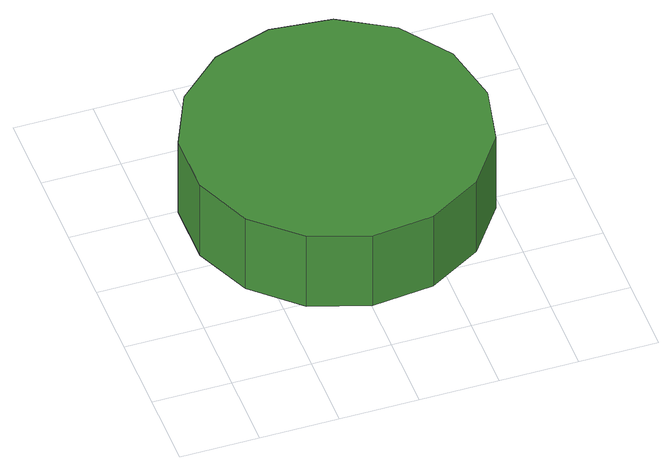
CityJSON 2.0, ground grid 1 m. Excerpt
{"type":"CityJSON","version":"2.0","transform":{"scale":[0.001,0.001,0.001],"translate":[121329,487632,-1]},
"CityObjects":{
"tree1":{"type":"SolitaryVegetationObject","attributes":{"function":"something"},"geometry":[{"type":"MultiSurface","lod":"1","boundaries":[[[0,1,2,3,4,5,6,7,8,9,10,11,12,13,14]],[[15,16,17,18,19,20,21,22,23,24,25,26,27,28,29]],[[0,29,28,1]],[[1,28,27,2]],[[2,27,26,3]],[[3,26,25,4]],[[4,25,24,5]],[[5,24,23,6]],[[6,23,22,7]],[[7,22,21,8]],[[8,21,20,9]],[[9,20,19,10]],[[10,19,18,11]],[[11,18,17,12]],[[12,17,16,13]],[[13,16,15,14]],[[14,15,29,0]]]}]}
},
"vertices":[
[4104,2595,1867],[3940,3364,1867],[3478,4000,1867],[2797,4394,1867],[2014,4476,1867],[1266,4233,1867],[682,3706,1867],[362,2988,1867],[362,2201,1867],[682,1483,1867],[1266,956,1867],[2014,713,1867],[2797,795,1867],[3478,1189,1867],[3940,1825,1867],[3940,1825,731],[3478,1189,731],[2797,795,731],[2014,713,731],[1266,956,731],[682,1483,731],[362,2201,731],[362,2988,731],[682,3706,731],[1266,4233,731],[2014,4476,731],[2797,4394,731],[3478,4000,731],[3940,3364,731],[4104,2595,731]
]}
